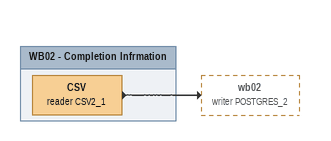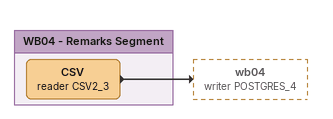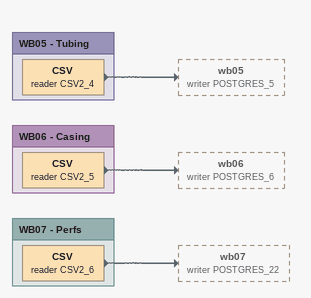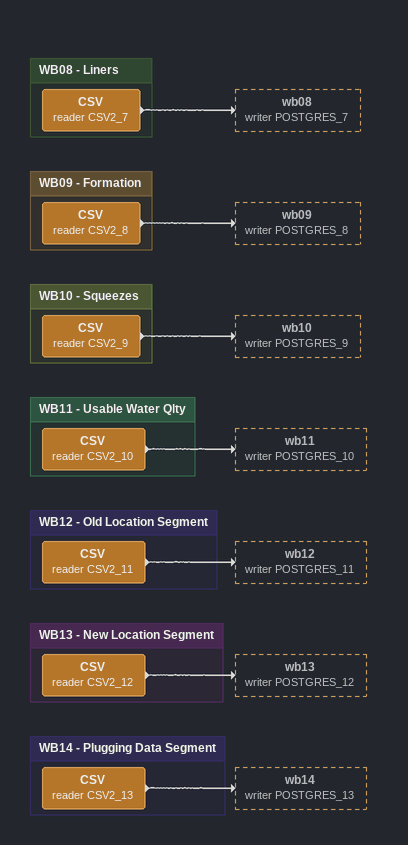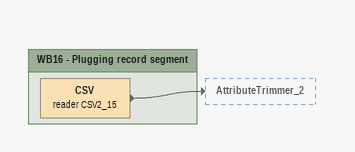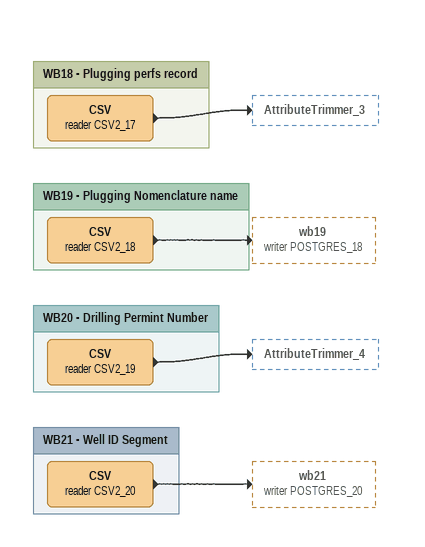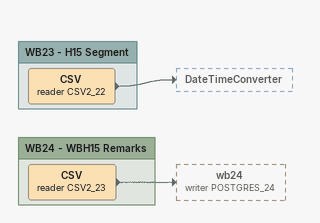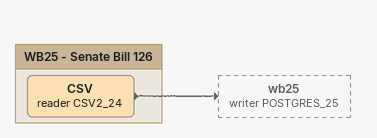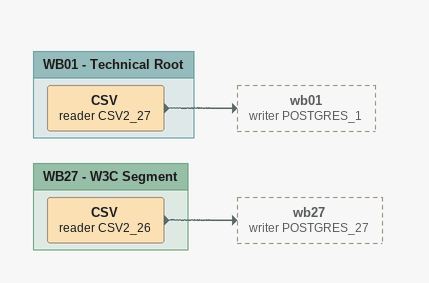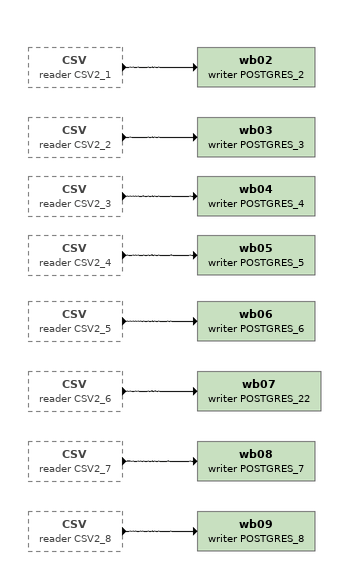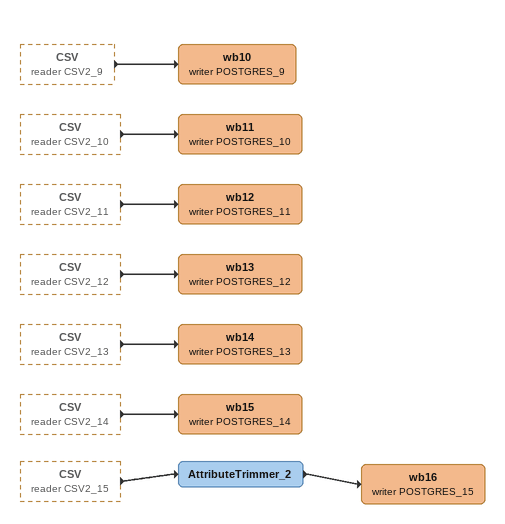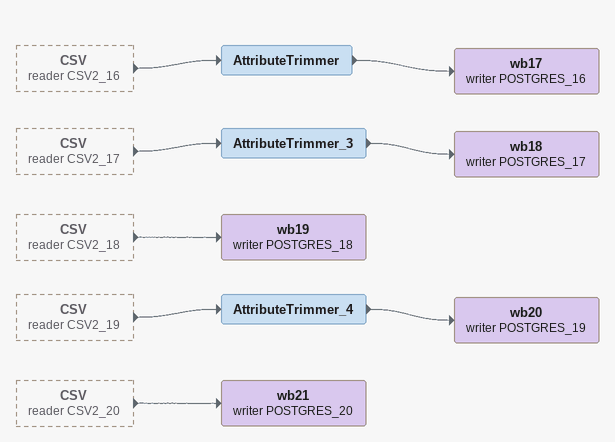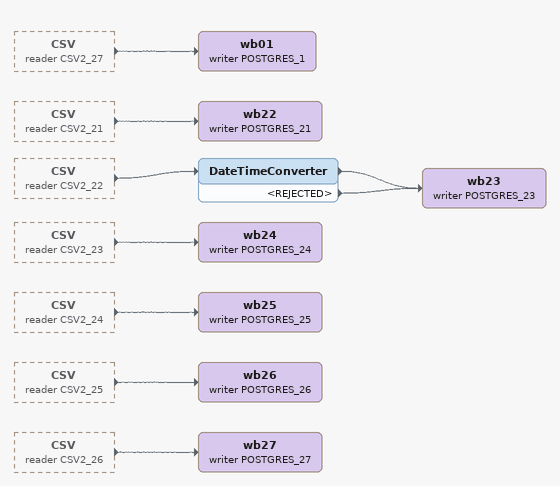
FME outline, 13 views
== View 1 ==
Bookmark: WB02 - Completion Infrmation
CSV (reader CSV2_1)
    -> wb02 (writer POSTGRES_2)

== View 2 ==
Bookmark: WB04 - Remarks Segment
CSV (reader CSV2_3)
    -> wb04 (writer POSTGRES_4)

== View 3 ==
Bookmark: WB05 - Tubing
CSV (reader CSV2_4)
    -> wb05 (writer POSTGRES_5)

Bookmark: WB06 - Casing
CSV (reader CSV2_5)
    -> wb06 (writer POSTGRES_6)

Bookmark: WB07 - Perfs
CSV (reader CSV2_6)
    -> wb07 (writer POSTGRES_22)

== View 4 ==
Bookmark: WB08 - Liners
CSV (reader CSV2_7)
    -> wb08 (writer POSTGRES_7)

Bookmark: WB09 - Formation
CSV (reader CSV2_8)
    -> wb09 (writer POSTGRES_8)

Bookmark: WB10 - Squeezes
CSV (reader CSV2_9)
    -> wb10 (writer POSTGRES_9)

Bookmark: WB11 - Usable Water Qlty
CSV (reader CSV2_10)
    -> wb11 (writer POSTGRES_10)

Bookmark: WB12 - Old Location Segment
CSV (reader CSV2_11)
    -> wb12 (writer POSTGRES_11)

Bookmark: WB13 - New Location Segment
CSV (reader CSV2_12)
    -> wb13 (writer POSTGRES_12)

Bookmark: WB14 - Plugging Data Segment
CSV (reader CSV2_13)
    -> wb14 (writer POSTGRES_13)

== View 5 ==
Bookmark: WB16 - Plugging record segment
CSV (reader CSV2_15)
    -> AttributeTrimmer_2

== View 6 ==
Bookmark: WB18 - Plugging perfs record
CSV (reader CSV2_17)
    -> AttributeTrimmer_3

Bookmark: WB19 - Plugging Nomenclature name
CSV (reader CSV2_18)
    -> wb19 (writer POSTGRES_18)

Bookmark: WB20 - Drilling Permint Number
CSV (reader CSV2_19)
    -> AttributeTrimmer_4

Bookmark: WB21 - Well ID Segment
CSV (reader CSV2_20)
    -> wb21 (writer POSTGRES_20)

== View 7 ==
Bookmark: WB23 - H15 Segment
CSV (reader CSV2_22)
    -> DateTimeConverter

Bookmark: WB24 - WBH15 Remarks
CSV (reader CSV2_23)
    -> wb24 (writer POSTGRES_24)

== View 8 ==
Bookmark: WB25 - Senate Bill 126
CSV (reader CSV2_24)
    -> wb25 (writer POSTGRES_25)

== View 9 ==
Bookmark: WB27 - W3C Segment
CSV (reader CSV2_26)
    -> wb27 (writer POSTGRES_27)

Bookmark: WB01 - Technical Root
CSV (reader CSV2_27)
    -> wb01 (writer POSTGRES_1)

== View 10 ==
CSV (reader CSV2_1) [outside]
    -> wb02 (writer POSTGRES_2)
CSV (reader CSV2_2) [outside]
    -> wb03 (writer POSTGRES_3)
CSV (reader CSV2_3) [outside]
    -> wb04 (writer POSTGRES_4)
CSV (reader CSV2_4) [outside]
    -> wb05 (writer POSTGRES_5)
CSV (reader CSV2_5) [outside]
    -> wb06 (writer POSTGRES_6)
CSV (reader CSV2_6) [outside]
    -> wb07 (writer POSTGRES_22)
CSV (reader CSV2_7) [outside]
    -> wb08 (writer POSTGRES_7)
CSV (reader CSV2_8) [outside]
    -> wb09 (writer POSTGRES_8)
wb02 (writer POSTGRES_2)
wb03 (writer POSTGRES_3)
wb04 (writer POSTGRES_4)
wb05 (writer POSTGRES_5)
wb06 (writer POSTGRES_6)
wb07 (writer POSTGRES_22)
wb08 (writer POSTGRES_7)
wb09 (writer POSTGRES_8)

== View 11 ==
CSV (reader CSV2_9) [outside]
    -> wb10 (writer POSTGRES_9)
CSV (reader CSV2_10) [outside]
    -> wb11 (writer POSTGRES_10)
CSV (reader CSV2_11) [outside]
    -> wb12 (writer POSTGRES_11)
CSV (reader CSV2_12) [outside]
    -> wb13 (writer POSTGRES_12)
CSV (reader CSV2_13) [outside]
    -> wb14 (writer POSTGRES_13)
CSV (reader CSV2_14) [outside]
    -> wb15 (writer POSTGRES_14)
CSV (reader CSV2_15) [outside]
    -> AttributeTrimmer_2
wb10 (writer POSTGRES_9)
wb11 (writer POSTGRES_10)
wb12 (writer POSTGRES_11)
wb13 (writer POSTGRES_12)
wb14 (writer POSTGRES_13)
wb15 (writer POSTGRES_14)
AttributeTrimmer_2
    -> wb16 (writer POSTGRES_15)
wb16 (writer POSTGRES_15)

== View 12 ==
CSV (reader CSV2_16) [outside]
    -> AttributeTrimmer
CSV (reader CSV2_17) [outside]
    -> AttributeTrimmer_3
CSV (reader CSV2_18) [outside]
    -> wb19 (writer POSTGRES_18)
CSV (reader CSV2_19) [outside]
    -> AttributeTrimmer_4
CSV (reader CSV2_20) [outside]
    -> wb21 (writer POSTGRES_20)
AttributeTrimmer
    -> wb17 (writer POSTGRES_16)
wb17 (writer POSTGRES_16)
AttributeTrimmer_3
    -> wb18 (writer POSTGRES_17)
wb18 (writer POSTGRES_17)
wb19 (writer POSTGRES_18)
AttributeTrimmer_4
    -> wb20 (writer POSTGRES_19)
wb20 (writer POSTGRES_19)
wb21 (writer POSTGRES_20)

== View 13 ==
CSV (reader CSV2_27) [outside]
    -> wb01 (writer POSTGRES_1)
CSV (reader CSV2_21) [outside]
    -> wb22 (writer POSTGRES_21)
CSV (reader CSV2_22) [outside]
    -> DateTimeConverter
CSV (reader CSV2_23) [outside]
    -> wb24 (writer POSTGRES_24)
CSV (reader CSV2_24) [outside]
    -> wb25 (writer POSTGRES_25)
CSV (reader CSV2_25) [outside]
    -> wb26 (writer POSTGRES_26)
CSV (reader CSV2_26) [outside]
    -> wb27 (writer POSTGRES_27)
wb22 (writer POSTGRES_21)
DateTimeConverter
    -> wb23 (writer POSTGRES_23)
    <REJECTED> -> wb23 (writer POSTGRES_23)
wb23 (writer POSTGRES_23)
wb24 (writer POSTGRES_24)
wb25 (writer POSTGRES_25)
wb26 (writer POSTGRES_26)
wb27 (writer POSTGRES_27)
wb01 (writer POSTGRES_1)
